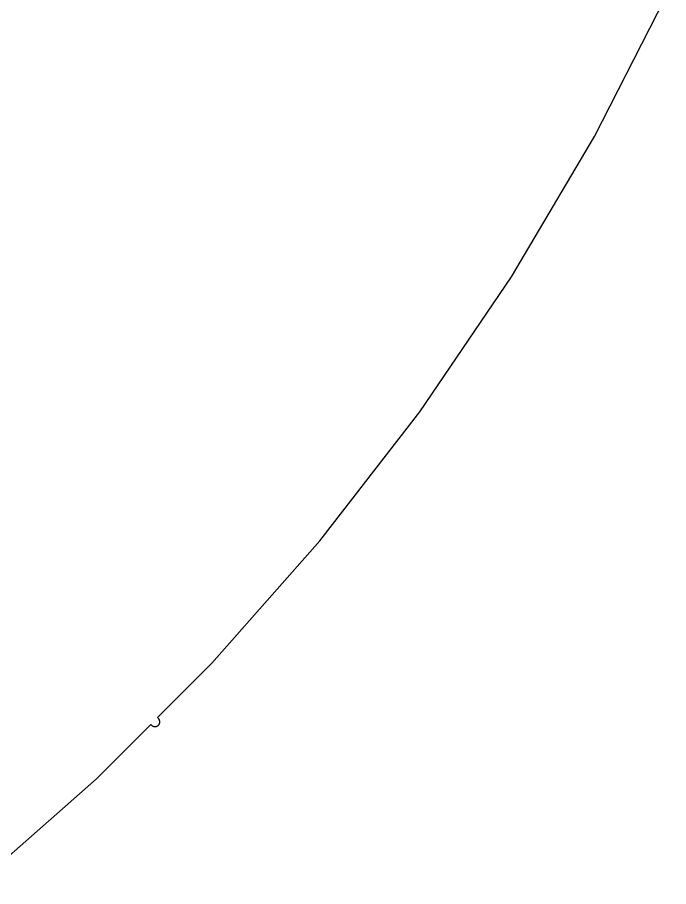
# Model space of a CAD drawing. Header units: metres. Extents: x -140 to 140, y -90 to 90.
# Drawn here: x -34.02 to -20.23, y -42.38 to -23.97 of the extents above; entities that cross this region are included whole.
import ezdxf

# ---------------------------------------------------------------- set-up
doc = ezdxf.new("R2010")
doc.units = ezdxf.units.M

msp = doc.modelspace()

# ---------------------------------------------------------------- linework, layer by layer
for p, q in [((-21.8031, -26.4964), (-20.2345, -23.4179)), ((-23.562, -29.4705), (-21.8031, -26.4964)), ((-25.5041, -32.3282), (-23.562, -29.4705)), ((-27.6218, -35.0583), (-25.5041, -32.3282)), ((-29.9067, -37.6501), (-27.6218, -35.0583)), ((-31.0576, -38.801), (-29.9067, -37.6501)), ((-31.0362, -38.8224), (-31.0576, -38.801)), ((-31.0321, -38.8271), (-31.0362, -38.8224)), ((-31.0282, -38.8321), (-31.0321, -38.8271)), ((-32.3499, -40.0933), (-31.199, -38.9424)), ((-31.199, -38.9424), (-31.1776, -38.9638)), ((-31.1776, -38.9638), (-31.1729, -38.9679)), ((-31.1729, -38.9679), (-31.1679, -38.9718)), ((-31.1679, -38.9718), (-31.1627, -38.9753)), ((-31.1627, -38.9753), (-31.1573, -38.9785)), ((-31.1573, -38.9785), (-31.1517, -38.9814)), ((-31.1517, -38.9814), (-31.146, -38.9838)), ((-31.146, -38.9838), (-31.14, -38.986)), ((-31.14, -38.986), (-31.134, -38.9877)), ((-31.134, -38.9877), (-31.1279, -38.9891)), ((-31.1279, -38.9891), (-31.1217, -38.9901)), ((-31.1217, -38.9901), (-31.1154, -38.9907)), ((-31.1154, -38.9907), (-31.1091, -38.9909)), ((-31.1091, -38.9909), (-31.1029, -38.9907)), ((-31.1029, -38.9907), (-31.0966, -38.9901)), ((-31.0966, -38.9901), (-31.0904, -38.9891)), ((-31.0904, -38.9891), (-31.0843, -38.9877)), ((-31.0843, -38.9877), (-31.0782, -38.986)), ((-31.0782, -38.986), (-31.0723, -38.9838)), ((-31.0723, -38.9838), (-31.0666, -38.9814)), ((-31.0666, -38.9814), (-31.061, -38.9785)), ((-31.061, -38.9785), (-31.0556, -38.9753)), ((-31.0556, -38.9753), (-31.0504, -38.9718)), ((-31.0504, -38.9718), (-31.0454, -38.9679)), ((-31.0454, -38.9679), (-31.0407, -38.9638)), ((-31.0407, -38.9638), (-31.0362, -38.9593)), ((-31.0362, -38.9593), (-31.0321, -38.9546)), ((-31.0321, -38.9546), (-31.0282, -38.9496)), ((-31.0247, -38.8373), (-31.0282, -38.8321)), ((-31.0282, -38.9496), (-31.0247, -38.9444)), ((-31.0215, -38.8427), (-31.0247, -38.8373)), ((-31.0247, -38.9444), (-31.0215, -38.939)), ((-31.0186, -38.8483), (-31.0215, -38.8427)), ((-31.0215, -38.939), (-31.0186, -38.9334)), ((-31.0162, -38.854), (-31.0186, -38.8483)), ((-31.0186, -38.9334), (-31.0162, -38.9277)), ((-31.014, -38.86), (-31.0162, -38.854)), ((-31.0162, -38.9277), (-31.014, -38.9218)), ((-31.0123, -38.866), (-31.014, -38.86)), ((-31.014, -38.9218), (-31.0123, -38.9157)), ((-31.0109, -38.8721), (-31.0123, -38.866)), ((-31.0123, -38.9157), (-31.0109, -38.9096)), ((-31.0099, -38.8783), (-31.0109, -38.8721)), ((-31.0109, -38.9096), (-31.0099, -38.9034)), ((-31.0093, -38.8846), (-31.0099, -38.8783)), ((-31.0099, -38.9034), (-31.0093, -38.8971)), ((-31.0091, -38.8909), (-31.0093, -38.8846)), ((-31.0093, -38.8971), (-31.0091, -38.8909)), ((-34.9417, -42.3782), (-32.3499, -40.0933))]:
    msp.add_line(p, q)

doc.saveas('drawing.dxf')
